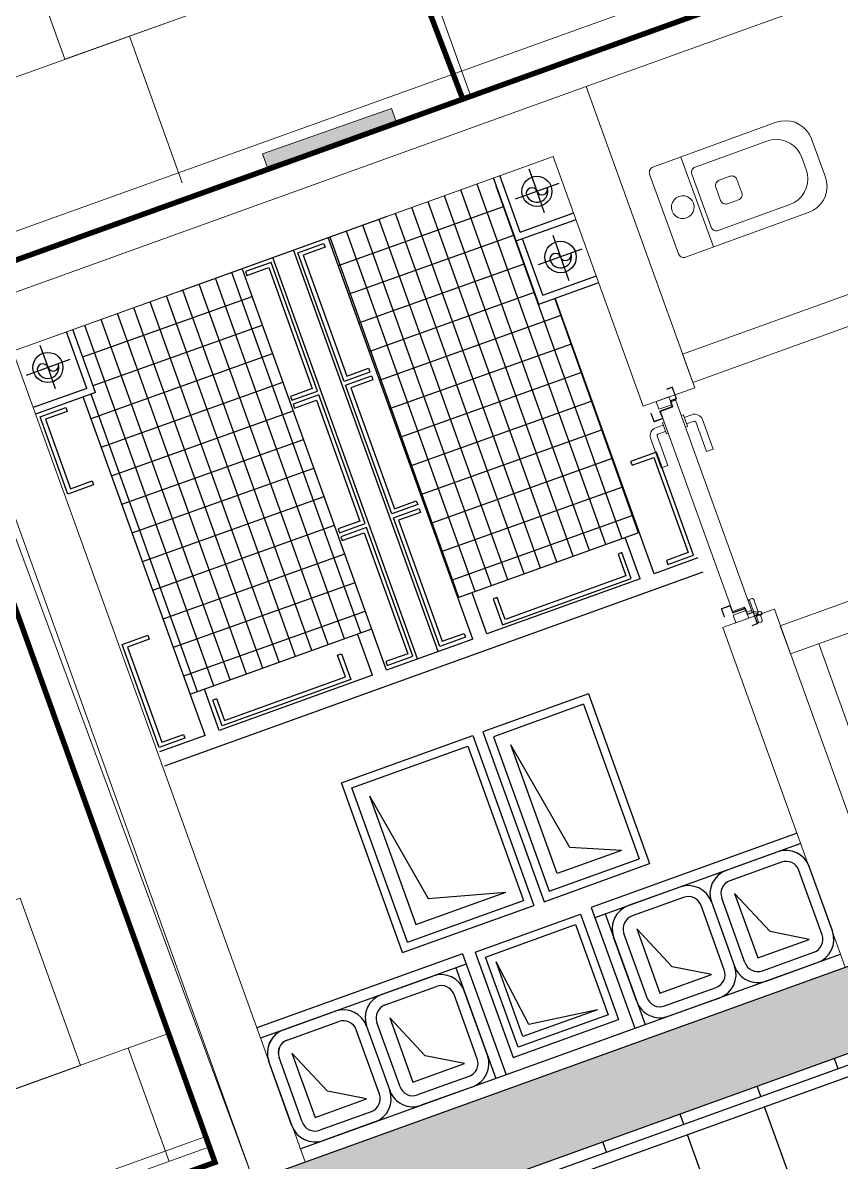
# Model space of a CAD drawing. Header units: centimetres. Extents: x 139057 to 200038, y 34824 to 80516.
# Drawn here: x 175727.4 to 176026.6, y 55373.2 to 55789.7 of the extents above; entities that cross this region are included whole.
import ezdxf

# ---------------------------------------------------------------- set-up
doc = ezdxf.new("R2010")
doc.units = ezdxf.units.CM
doc.header["$LTSCALE"] = 100
doc.layers.get('0').update_dxf_attribs({"lineweight": 0})
for name, color, linetype in [('0.05', 57, 'Continuous'), ('0.10', 8, 'Continuous'), ('0.15', 9, 'Continuous'), ('0.20 Cementi Armati', 4, 'Continuous')]:
    doc.layers.add(name, color=color, linetype=linetype)
for name, color, linetype, lineweight in [('410_STRUTTURE_001-AM_0', 7, 'Continuous', 0), ('430_TAVOLATI_001-AM_0', 3, 'Continuous', 0), ('441_SERRAMENTI_001-AM_0', 1, 'Continuous', 0), ('442_SANITARI_001-AM_0', 6, 'Continuous', 0), ('461_LAYOUT_SCHEMATICO_001-AM_0', 11, 'Continuous', 0), ('468_BAR_001-AM_0', 73, 'Continuous', 0)]:
    doc.layers.add(name, color=color, linetype=linetype, lineweight=lineweight)
doc.layers.add('giunti ottone', color=7, linetype='Continuous', true_color=0xcbbc95)

# ---------------------------------------------------------------- blocks, each defined once
blk = doc.blocks.new('AR029')
at = {"linetype": 'Continuous'}
for points in [[(-15.5005, 0), (-15.8478, -0.03038), (-16.1845, -0.12062), (-16.5005, -0.26796), (-16.7861, -0.46792), (-17.0326, -0.71444), (-17.2326, -1.00003), (-17.3799, -1.316), (-17.4701, -1.65275), (-17.5005, -2.00006)], [(-15.5005, 0), (15.5005, 0)], [(17.5005, -2.00006), (17.4701, -1.65275), (17.3799, -1.316), (17.2326, -1.00003), (17.0326, -0.71444), (16.7861, -0.46792), (16.5005, -0.26796), (16.1845, -0.12062), (15.8478, -0.03038), (15.5005, 0)], [(-17.5005, -2.00006), (-17.5005, -50.0015)], [(17.5005, -50.0015), (17.5005, -2.00006)], [(-17.401, -12.871), (17.4713, -12.871)], [(-10.4192, -14.5185), (-10.7665, -14.5489), (-11.1033, -14.6391), (-11.4193, -14.7864), (-11.7048, -14.9864), (-11.9514, -15.2329), (-12.1513, -15.5185), (-12.2987, -15.8345), (-12.3889, -16.1712), (-12.4193, -16.5185)], [(-12.4193, -16.5185), (-12.4193, -44.3854)], [(10.2127, -14.5185), (-10.4192, -14.5185)], [(12.2128, -16.5185), (12.1824, -16.1712), (12.0922, -15.8345), (11.9448, -15.5185), (11.7449, -15.2329), (11.4983, -14.9864), (11.2127, -14.7864), (10.8968, -14.6391), (10.56, -14.5489), (10.2127, -14.5185)], [(12.2128, -44.3854), (12.2128, -16.5185)], [(-2.39305, -21.108), (-2.74036, -21.1384), (-3.07711, -21.2287), (-3.39308, -21.376), (-3.67867, -21.576), (-3.92519, -21.8225), (-4.12516, -22.1081), (-4.27249, -22.424), (-4.36273, -22.7608), (-4.39315, -23.1081)], [(-4.39315, -27.3451), (-4.39315, -23.1081)], [(-2.39305, -21.108), (2.74008, -21.108)], [(4.74014, -23.1081), (4.70975, -22.7608), (4.61952, -22.424), (4.47218, -22.1081), (4.27221, -21.8225), (4.02569, -21.576), (3.74011, -21.376), (3.42414, -21.2287), (3.08738, -21.1384), (2.74008, -21.108)], [(4.74014, -23.1081), (4.74014, -27.3451)], [(-4.39315, -27.3451), (-4.36273, -27.6924), (-4.27249, -28.0291), (-4.12516, -28.3451), (-3.92519, -28.6307), (-3.67867, -28.8772), (-3.39308, -29.0772), (-3.07711, -29.2245), (-2.74036, -29.3148), (-2.39305, -29.3451)], [(2.74008, -29.3451), (3.08738, -29.3148), (3.42414, -29.2245), (3.74011, -29.0772), (4.02569, -28.8772), (4.27221, -28.6307), (4.47218, -28.3451), (4.61952, -28.0291), (4.70975, -27.6924), (4.74014, -27.3451)], [(2.74008, -29.3451), (-2.39305, -29.3451)], [(-12.4193, -44.3854), (-12.2674, -46.122), (-11.8162, -47.8057), (-11.0795, -49.3856), (-10.0797, -50.8135), (-8.84705, -52.0461), (-7.41913, -53.046), (-5.83929, -53.7827), (-4.15552, -54.2338), (-2.41898, -54.3858)], [(2.21248, -54.3858), (3.94901, -54.2338), (5.63278, -53.7827), (7.21263, -53.046), (8.64055, -52.0461), (9.87315, -50.8135), (10.873, -49.3856), (11.6097, -47.8057), (12.0609, -46.122), (12.2128, -44.3854)], [(-17.5005, -50.0015), (-17.3486, -51.7381), (-16.8974, -53.4218), (-16.1608, -55.0017), (-15.1609, -56.4296), (-13.9283, -57.6622), (-12.5004, -58.662), (-10.9205, -59.3987), (-9.23677, -59.8499), (-7.50023, -60.0019)], [(7.50023, -60.0019), (9.23677, -59.8499), (10.9205, -59.3987), (12.5004, -58.662), (13.9283, -57.6622), (15.1609, -56.4296), (16.1608, -55.0017), (16.8974, -53.4218), (17.3486, -51.7381), (17.5005, -50.0015)], [(-2.41898, -54.3858), (2.21248, -54.3858)], [(-7.50023, -60.0019), (7.50023, -60.0019)]]:
    blk.add_lwpolyline(points, dxfattribs=at)
blk.add_lwpolyline([(4.18652, -7.26983), (4.04507, -6.19536), (3.63034, -5.19412), (2.9706, -4.33433), (2.11081, -3.67459), (1.10956, -3.25986), (0.0351, -3.1184), (-1.03937, -3.25986), (-2.04062, -3.67459), (-2.9004, -4.33433), (-3.56014, -5.19412), (-3.97487, -6.19536), (-4.11633, -7.26983), (-3.97487, -8.3443), (-3.56015, -9.34554), (-2.90041, -10.2053), (-2.04062, -10.8651), (-1.03937, -11.2798), (0.03509, -11.4213), (1.10956, -11.2798), (2.11081, -10.8651), (2.9706, -10.2053), (3.63034, -9.34555), (4.04506, -8.3443), (4.18652, -7.26983)], close=True, dxfattribs=at)
blk = doc.blocks.new('WC')
at = {"rotation": 180}
blk.add_blockref('AR029', (0, 0), dxfattribs=at)
blk = doc.blocks.new('A$C171D4851')
for p, q in [((0.104, 0.964), (0.074, 0.964)), ((0.074, 0.964), (0.074, 0.9625)), ((0.104, 0.9625), (0.074, 0.9625)), ((0.1045, 0.962), (0.1045, 0.931)), ((0.106, 0.962), (0.106, 0.931)), ((0.0765, 0.9285), (0.0765, 0.882)), ((0.078, 0.9285), (0.078, 0.882)), ((0.104, 0.9305), (0.0785, 0.9305)), ((0.104, 0.929), (0.0785, 0.929)), ((0.0105, 0.8785), (0.009, 0.8785)), ((0.009, 0.8785), (0.009, 0.8595)), ((0.0105, 0.8785), (0.0105, 0.8595)), ((0.0535, 0.8795), (0.0535, 0.8595)), ((0.055, 0.8795), (0.055, 0.8595)), ((0.076, 0.8815), (0.0555, 0.8815)), ((0.076, 0.88), (0.0555, 0.88)), ((0.053, 0.859), (0.011, 0.859)), ((0.053, 0.8575), (0.011, 0.8575))]:
    blk.add_line(p, q)
at = {"ltscale": 0.02}
for p, q in [((0.6645, 0.9705), (0.6645, 0.9955)), ((0.7795, 0.9955), (0.6645, 0.9955)), ((0.7795, 0.9705), (0.6645, 0.9705)), ((0.7845, 0.936), (0.7845, 0.9655)), ((0.8095, 0.936), (0.8095, 0.9655)), ((0.0825, 0.9275), (0.0825, 0.8835)), ((0.0835, 0.9285), (0.8585, 0.9285)), ((0.7745, 0.9285), (0.7745, 0.935)), ((0.8185, 0.936), (0.7755, 0.936)), ((0.8195, 0.9285), (0.8195, 0.935)), ((0.8595, 0.9275), (0.8595, 0.8835)), ((0.0625, 0.8815), (0.0625, 0.8625)), ((0.0815, 0.8825), (0.0635, 0.8825)), ((0.0756, 0.8825), (0.0806, 0.8825)), ((0.8605, 0.8825), (0.8785, 0.8825)), ((0.8795, 0.8815), (0.8795, 0.8625)), ((0.011, 0.8565), (0.011, 0.842)), ((0.013, 0.8575), (0.013, 0.8525)), ((0.013, 0.8525), (0.0355, 0.8525)), ((0.016, 0.837), (0.035, 0.837)), ((0.0355, 0.8525), (0.0388, 0.8435)), ((0.039, 0.8575), (0.0438, 0.8444)), ((0.0517, 0.8588), (0.0442, 0.8443)), ((0.0561, 0.8565), (0.0484, 0.8416)), ((0.0488, 0.841), (0.0975, 0.841)), ((0.0635, 0.8615), (0.0561, 0.8615)), ((0.0561, 0.8565), (0.1005, 0.8565)), ((0.0635, 0.8615), (0.8785, 0.8615)), ((0.1005, 0.8615), (0.1005, 0.8565)), ((0.1025, 0.8615), (0.1025, 0.846)), ((0.7745, 0.8615), (0.7745, 0.855)), ((0.8185, 0.854), (0.7755, 0.854)), ((0.7845, 0.854), (0.7845, 0.8245)), ((0.8095, 0.854), (0.8095, 0.8245)), ((0.8195, 0.8615), (0.8195, 0.855)), ((0.7795, 0.8195), (0.6645, 0.8195)), ((0.6645, 0.8195), (0.6645, 0.7945)), ((0.7795, 0.7945), (0.6645, 0.7945))]:
    blk.add_line(p, q, dxfattribs=at)
blk.add_lwpolyline([(0.834, 0.929, -0.414214), (0.832, 0.931), (0.832, 0.962, -0.414214), (0.834, 0.964), (0.864, 0.964), (0.864, 0.9625), (0.834, 0.9625, 0.414214), (0.8335, 0.962), (0.8335, 0.931, 0.414214), (0.834, 0.9305), (0.8595, 0.9305, -0.414214), (0.8615, 0.9285), (0.8615, 0.882, 0.414214), (0.862, 0.8815), (0.8825, 0.8815, -0.414214), (0.8845, 0.8795), (0.8845, 0.8595, 0.414214), (0.885, 0.859), (0.927, 0.859, 0.414214), (0.9275, 0.8595), (0.9275, 0.8785), (0.929, 0.8785), (0.929, 0.8595, -0.414214), (0.927, 0.8575), (0.885, 0.8575, -0.414214), (0.883, 0.8595), (0.883, 0.8795, 0.414214), (0.8825, 0.88), (0.862, 0.88, -0.414214), (0.86, 0.882), (0.86, 0.9285, 0.414214), (0.8595, 0.929)], format="xyb", close=True)
for points in [[(0.069, 0.8815), (0.039, 0.8815), (0.039, 0.9315), (0.069, 0.9315)], [(0.869, 0.8815), (0.899, 0.8815), (0.899, 0.9315), (0.869, 0.9315)]]:
    blk.add_lwpolyline(points, close=True)
blk.add_circle((0.0425, 0.837), 0.0075, dxfattribs=at)
for centre, radius, start, end in [((0.104, 0.962), 0.002, 0, 90), ((0.104, 0.962), 0.0005, 0, 90), ((0.0785, 0.9285), 0.002, 90, 180), ((0.0785, 0.9285), 0.0005, 90, 180), ((0.104, 0.931), 0.0005, 270, 0), ((0.104, 0.931), 0.002, 270, 0), ((0.0555, 0.8795), 0.002, 90, 180), ((0.0555, 0.8795), 0.0005, 90, 180), ((0.076, 0.882), 0.0005, 270, 0), ((0.076, 0.882), 0.002, 270, 0), ((0.053, 0.8595), 0.0005, 270, 0), ((0.053, 0.8595), 0.002, 270, 0)]:
    blk.add_arc(centre, radius, start, end)
for centre, radius, start, end in [((0.7795, 0.9655), 0.03, 0, 90), ((0.7795, 0.9655), 0.005, 0, 90), ((0.0835, 0.9275), 0.001, 90, 180), ((0.7755, 0.935), 0.001, 90, 180), ((0.8185, 0.935), 0.001, 0, 90), ((0.8585, 0.9275), 0.001, 0, 90), ((0.0635, 0.8815), 0.001, 90, 180), ((0.0815, 0.8835), 0.001, 270, 0), ((0.8605, 0.8835), 0.001, 180, 270), ((0.8785, 0.8815), 0.001, 0, 90), ((0.011, 0.8595), 0.002, 180, 270), ((0.011, 0.8595), 0.0005, 180, 270), ((0.012, 0.8565), 0.001, 90, 180), ((0.016, 0.842), 0.005, 180, 270), ((0.0561, 0.8565), 0.005, 90, 152.6761), ((0.0635, 0.8625), 0.001, 180, 270), ((0.0975, 0.846), 0.005, 270, 0), ((0.7755, 0.855), 0.001, 180, 270), ((0.8185, 0.855), 0.001, 270, 0), ((0.8785, 0.8625), 0.001, 270, 0), ((0.7795, 0.8245), 0.03, 270, 0), ((0.7795, 0.8245), 0.005, 270, 0)]:
    blk.add_arc(centre, radius, start, end, dxfattribs=at)
blk = doc.blocks.new('ARD Chair- KARTELL_Piuma')
for points in [[(-275, 149), (-275, 190.6), (-275, 191.4), (-275, 192.1), (-274.9, 192.9), (-274.8, 193.7), (-274.7, 194.6), (-274.6, 195.4), (-274.4, 196.3), (-274.2, 197.1), (-274, 198), (-273.8, 198.9), (-273.5, 199.9), (-273.3, 200.8), (-273, 201.8), (-272.6, 202.8), (-272.3, 203.8), (-271.9, 204.8), (-271.5, 205.8), (-271.1, 206.8), (-270.7, 207.9), (-270.2, 209), (-269.7, 210.1), (-269.2, 211.2), (-268.7, 212.3), (-268.1, 213.5), (-267.5, 214.7), (-266.9, 215.8), (-266.3, 217), (-265.6, 218.3), (-264.9, 219.5), (-264.2, 220.8), (-263.5, 222), (-262.7, 223.3), (-261.9, 224.6), (-261.1, 225.9), (-260.3, 227.1), (-259.5, 228.4), (-258.7, 229.6), (-257.8, 230.8), (-256.9, 232), (-256, 233.1), (-255.1, 234.3), (-254.2, 235.4), (-253.2, 236.5), (-252.2, 237.6), (-251.3, 238.7), (-250.3, 239.8), (-249.2, 240.8), (-248.2, 241.8), (-247.1, 242.9), (-246.1, 243.9), (-245, 244.8), (-243.9, 245.8), (-242.7, 246.7), (-241.6, 247.7), (-240.4, 248.6), (-239.2, 249.5), (-238, 250.3), (-236.8, 251.2), (-235.6, 252), (-234.3, 252.9), (-233.1, 253.7), (-231.8, 254.5), (-230.5, 255.2), (-229.2, 256), (-227.8, 256.7), (-226.5, 257.5), (-225.3, 258.1), (-224, 258.8), (-222.7, 259.5), (-221.5, 260.1), (-220.3, 260.7), (-219.1, 261.2), (-217.9, 261.8), (-216.8, 262.3), (-215.6, 262.8), (-214.5, 263.3), (-213.4, 263.8), (-212.3, 264.2), (-211.2, 264.6), (-210.1, 265), (-209.1, 265.3), (-208.1, 265.7), (-207.1, 266), (-206.1, 266.3), (-205.1, 266.6), (-204.2, 266.8), (-203.2, 267), (-202.3, 267.2), (-201.4, 267.4), (-200.5, 267.5), (-199.7, 267.7), (-198.8, 267.8), (-198, 267.9), (-197.2, 267.9), (-196.4, 268), (-195.6, 268), (183.3, 268)], [(183.3, 268), (184.9, 268), (186.4, 267.9), (187.9, 267.9), (189.4, 267.8), (190.9, 267.7), (192.4, 267.5), (193.9, 267.4), (195.4, 267.2), (196.9, 267), (198.4, 266.8), (199.8, 266.6), (201.3, 266.3), (202.7, 266), (204.2, 265.7), (205.6, 265.3), (207.1, 265), (208.5, 264.6), (209.9, 264.2), (211.3, 263.8), (212.8, 263.3), (214.2, 262.8), (215.6, 262.3), (216.9, 261.8), (218.3, 261.2), (219.7, 260.7), (221.1, 260.1), (222.4, 259.5), (223.8, 258.8), (225.1, 258.1), (226.5, 257.5), (227.8, 256.7), (229.2, 256), (230.5, 255.2), (231.8, 254.5), (233.1, 253.7), (234.3, 252.9), (235.6, 252), (236.8, 251.2), (238, 250.3), (239.2, 249.5), (240.4, 248.6), (241.6, 247.7), (242.7, 246.7), (243.9, 245.8), (245, 244.8), (246.1, 243.9), (247.1, 242.9), (248.2, 241.8), (249.2, 240.8), (250.3, 239.8), (251.3, 238.7), (252.2, 237.6), (253.2, 236.5), (254.2, 235.4), (255.1, 234.3), (256, 233.1), (256.9, 232), (257.8, 230.8), (258.7, 229.6), (259.5, 228.4), (260.3, 227.1), (261.1, 225.9), (261.9, 224.6), (262.7, 223.3), (263.5, 222), (264.2, 220.8), (264.9, 219.5), (265.6, 218.3), (266.3, 217), (266.9, 215.8), (267.5, 214.7), (268.1, 213.5), (268.7, 212.3), (269.2, 211.2), (269.7, 210.1), (270.2, 209), (270.7, 207.9), (271.1, 206.8), (271.5, 205.8), (271.9, 204.8), (272.3, 203.8), (272.6, 202.8), (273, 201.8), (273.3, 200.8), (273.5, 199.9), (273.8, 198.9), (274, 198), (274.2, 197.1), (274.4, 196.3), (274.6, 195.4), (274.7, 194.6), (274.8, 193.7), (274.9, 192.9), (275, 192.1), (275, 191.4), (275, 190.6), (275, 149)], [(275, 149), (275, -190.6), (275, -191.4), (275, -192.1), (274.9, -192.9), (274.8, -193.7), (274.7, -194.6), (274.6, -195.4), (274.4, -196.3), (274.2, -197.1), (274, -198), (273.8, -198.9), (273.5, -199.9), (273.3, -200.8), (273, -201.8), (272.6, -202.8), (272.3, -203.8), (271.9, -204.8), (271.5, -205.8), (271.1, -206.8), (270.7, -207.9), (270.2, -209), (269.7, -210.1), (269.2, -211.2), (268.7, -212.3), (268.1, -213.5), (267.5, -214.7), (266.9, -215.8), (266.3, -217), (265.6, -218.3), (264.9, -219.5), (264.2, -220.8), (263.5, -222), (262.7, -223.3), (261.9, -224.6), (261.1, -225.9), (260.3, -227.1), (259.5, -228.4), (258.7, -229.6), (257.8, -230.8), (256.9, -232), (256, -233.1), (255.1, -234.3), (254.2, -235.4), (253.2, -236.5), (252.2, -237.6), (251.3, -238.7), (250.3, -239.8), (249.2, -240.8), (248.2, -241.8), (247.1, -242.9), (246.1, -243.9), (245, -244.8), (243.9, -245.8), (242.7, -246.7), (241.6, -247.7), (240.4, -248.6), (239.2, -249.5), (238, -250.3), (236.8, -251.2), (235.6, -252), (234.3, -252.9), (233.1, -253.7), (231.8, -254.5), (230.5, -255.2), (229.2, -256), (227.8, -256.7), (226.5, -257.5), (225.3, -258.1), (224, -258.8), (222.7, -259.5), (221.5, -260.1), (220.3, -260.7), (219.1, -261.2), (217.9, -261.8), (216.8, -262.3), (215.6, -262.8), (214.5, -263.3), (213.4, -263.8), (212.3, -264.2), (211.2, -264.6), (210.1, -265), (209.1, -265.3), (208.1, -265.7), (207.1, -266), (206.1, -266.3), (205.1, -266.6), (204.2, -266.8), (203.2, -267), (202.3, -267.2), (201.4, -267.4), (200.5, -267.5), (199.7, -267.7), (198.8, -267.8), (198, -267.9), (197.2, -267.9), (196.4, -268), (195.6, -268), (-195.6, -268), (-196.4, -268), (-197.2, -267.9), (-198, -267.9), (-198.8, -267.8), (-199.7, -267.7), (-200.5, -267.5), (-201.4, -267.4), (-202.3, -267.2), (-203.2, -267), (-204.2, -266.8), (-205.1, -266.6), (-206.1, -266.3), (-207.1, -266), (-208.1, -265.7), (-209.1, -265.3), (-210.1, -265), (-211.2, -264.6), (-212.3, -264.2), (-213.4, -263.8), (-214.5, -263.3), (-215.6, -262.8), (-216.8, -262.3), (-217.9, -261.8), (-219.1, -261.2), (-220.3, -260.7), (-221.5, -260.1), (-222.7, -259.5), (-224, -258.8), (-225.3, -258.1), (-226.5, -257.5), (-227.8, -256.7), (-229.2, -256), (-230.5, -255.2), (-231.8, -254.5), (-233.1, -253.7), (-234.3, -252.9), (-235.6, -252), (-236.8, -251.2), (-238, -250.3), (-239.2, -249.5), (-240.4, -248.6), (-241.6, -247.7), (-242.7, -246.7), (-243.9, -245.8), (-245, -244.8), (-246.1, -243.9), (-247.1, -242.9), (-248.2, -241.8), (-249.2, -240.8), (-250.3, -239.8), (-251.3, -238.7), (-252.2, -237.6), (-253.2, -236.5), (-254.2, -235.4), (-255.1, -234.3), (-256, -233.1), (-256.9, -232), (-257.8, -230.8), (-258.7, -229.6), (-259.5, -228.4), (-260.3, -227.1), (-261.1, -225.9), (-261.9, -224.6), (-262.7, -223.3), (-263.5, -222), (-264.2, -220.8), (-264.9, -219.5), (-265.6, -218.3), (-266.3, -217), (-266.9, -215.8), (-267.5, -214.7), (-268.1, -213.5), (-268.7, -212.3), (-269.2, -211.2), (-269.7, -210.1), (-270.2, -209), (-270.7, -207.9), (-271.1, -206.8), (-271.5, -205.8), (-271.9, -204.8), (-272.3, -203.8), (-272.6, -202.8), (-273, -201.8), (-273.3, -200.8), (-273.5, -199.9), (-273.8, -198.9), (-274, -198), (-274.2, -197.1), (-274.4, -196.3), (-274.6, -195.4), (-274.7, -194.6), (-274.8, -193.7), (-274.9, -192.9), (-275, -192.1), (-275, -191.4), (-275, -190.6), (-275, 149)]]:
    blk.add_lwpolyline(points)
for points in [[(-280.4, 134), (-280.4, 134), (-280.4, 134), (-280.4, 134), (-280.3, 134), (-280.3, 134), (-280.3, 134), (-280.3, 134), (-280.3, 134), (-280.3, 134), (-280.3, 134), (-280.3, 134), (-280.3, 134), (-280.2, 134), (-280.2, 134), (-280.2, 134), (-280.2, 134), (-280.2, 134), (-280.2, 133.9), (-280.2, 133.9), (-280.2, 133.9), (-280.1, 133.9), (-280.1, 133.9), (-280.1, 133.9), (-280.1, 133.9), (-280.1, 133.9), (-280, 133.9), (-280, 133.9), (-280, 133.8), (-280, 133.8), (-279.9, 133.8), (-279.9, 133.8), (-279.9, 133.8), (-279.9, 133.8), (-279.9, 133.7), (-279.8, 133.7), (-279.8, 133.7), (-279.8, 133.7), (-279.8, 133.6), (-279.7, 133.6), (-279.7, 133.6), (-279.7, 133.5), (-279.6, 133.5), (-279.6, 133.4), (-279.5, 133.3), (-279.5, 133.3), (-279.5, 133.2), (-279.4, 133.1), (-279.4, 133), (-279.3, 133), (-279.2, 132.8), (-279.2, 132.6), (-279.1, 132.4), (-279, 132.2), (-278.9, 131.9), (-278.8, 131.7), (-278.7, 131.2), (-278.5, 130.6), (-278.3, 129.9), (-278.2, 129.2), (-278, 128.4), (-277.9, 127.6), (-277.7, 126.7), (-277.5, 125.8), (-277.4, 124.8), (-277.1, 122.8), (-276.8, 120.6), (-276.6, 118.2), (-276.3, 115.6), (-276.1, 112.9), (-275.9, 110), (-275.7, 106.9), (-275.6, 103.9), (-275.4, 101), (-275.3, 98.3), (-275.2, 95.7), (-275.1, 93.3), (-275, 91.1), (-275, 89), (-275, 87.1), (-275, -143.8), (-275, -145.7), (-275, -147.7), (-275.1, -149.9), (-275.2, -152.3), (-275.3, -154.9), (-275.4, -157.6), (-275.6, -160.5), (-275.7, -163.6), (-275.9, -166.6), (-276.1, -169.5), (-276.3, -172.2), (-276.6, -174.8), (-276.8, -177.2), (-277.1, -179.4), (-277.4, -181.5), (-277.5, -182.4), (-277.7, -183.4), (-278, -185.1), (-278.3, -186.5), (-278.6, -187.8), (-278.7, -188.3), (-278.8, -188.8), (-278.9, -189.2), (-279.1, -189.6), (-279.1, -189.8), (-279.2, -189.9), (-279.2, -190), (-279.2, -190.1), (-279.3, -190.2), (-279.3, -190.2), (-279.3, -190.3), (-279.4, -190.3), (-279.4, -190.4), (-279.4, -190.4), (-279.4, -190.4), (-279.4, -190.4), (-279.4, -190.5), (-279.5, -190.5), (-279.5, -190.5), (-279.5, -190.5), (-279.5, -190.5), (-279.5, -190.5), (-279.5, -190.5), (-279.5, -190.5), (-279.5, -190.6), (-279.5, -190.6), (-279.5, -190.6), (-279.5, -190.6), (-279.6, -190.6), (-279.6, -190.6), (-279.6, -190.6), (-279.6, -190.6), (-279.6, -190.6), (-279.6, -190.6), (-279.6, -190.6), (-279.6, -190.6), (-279.6, -190.6), (-279.6, -190.6), (-279.6, -190.6), (-279.6, -190.6), (-279.6, -190.6), (-279.6, -190.6), (-279.6, -190.6), (-279.6, -190.6), (-279.6, -190.6), (-279.7, -190.6), (-279.7, -190.6), (-279.7, -190.6), (-279.7, -190.6), (-302.7, -190.6), (-302.7, -190.6), (-302.7, -190.6), (-302.7, -190.6), (-302.7, -190.6), (-302.7, -190.6), (-302.7, -190.6), (-302.7, -190.6), (-302.7, -190.6), (-302.7, -190.6), (-302.7, -190.6), (-302.7, -190.6), (-302.7, -190.6), (-302.7, -190.6), (-302.8, -190.6), (-302.8, -190.6), (-302.8, -190.6), (-302.8, -190.6), (-302.8, -190.6), (-302.8, -190.6), (-302.8, -190.6), (-302.8, -190.6), (-302.8, -190.6), (-302.8, -190.6), (-302.8, -190.6), (-302.8, -190.5), (-302.8, -190.5), (-302.8, -190.5), (-302.8, -190.5), (-302.9, -190.5), (-302.9, -190.5), (-302.9, -190.5), (-302.9, -190.5), (-302.9, -190.4), (-302.9, -190.4), (-302.9, -190.4), (-303, -190.4), (-303, -190.3), (-303, -190.3), (-303, -190.2), (-303.1, -190.2), (-303.1, -190.1), (-303.1, -190), (-303.2, -189.9), (-303.2, -189.8), (-303.3, -189.6), (-303.4, -189.2), (-303.5, -188.8), (-303.7, -188.3), (-303.8, -187.8), (-304.1, -186.5), (-304.3, -185.1), (-304.6, -183.4), (-304.8, -182.4), (-304.9, -181.5), (-305.2, -179.4), (-305.5, -177.2), (-305.8, -174.8), (-306, -172.2), (-306.2, -169.5), (-306.4, -166.6), (-306.6, -163.6), (-306.8, -160.5), (-306.9, -157.6), (-307.1, -154.9), (-307.2, -152.3), (-307.2, -149.9), (-307.3, -147.7), (-307.3, -145.7), (-307.3, -143.8), (-307.3, 87.1), (-307.3, 89), (-307.3, 91.1), (-307.2, 93.3), (-307.2, 95.7), (-307.1, 98.3), (-306.9, 101), (-306.8, 103.9), (-306.6, 106.9), (-306.4, 110), (-306.2, 112.9), (-306, 115.6), (-305.8, 118.2), (-305.5, 120.6), (-305.2, 122.8), (-304.9, 124.8), (-304.8, 125.8), (-304.6, 126.7), (-304.3, 128.4), (-304.1, 129.9), (-303.8, 131.2), (-303.7, 131.7), (-303.5, 132.2), (-303.4, 132.6), (-303.3, 133), (-303.2, 133.1), (-303.2, 133.3), (-303.1, 133.4), (-303.1, 133.5), (-303.1, 133.5), (-303, 133.6), (-303, 133.6), (-303, 133.7), (-303, 133.7), (-302.9, 133.8), (-302.9, 133.8), (-302.9, 133.8), (-302.9, 133.8), (-302.9, 133.8), (-302.9, 133.9), (-302.9, 133.9), (-302.8, 133.9), (-302.8, 133.9), (-302.8, 133.9), (-302.8, 133.9), (-302.8, 133.9), (-302.8, 133.9), (-302.8, 133.9), (-302.8, 133.9), (-302.8, 133.9), (-302.8, 133.9), (-302.8, 133.9), (-302.8, 134), (-302.8, 134), (-302.8, 134), (-302.8, 134), (-302.7, 134), (-302.7, 134), (-302.7, 134), (-302.7, 134), (-302.7, 134), (-302.7, 134), (-302.7, 134), (-302.7, 134), (-302.7, 134), (-302.7, 134), (-302.7, 134), (-302.7, 134), (-302.7, 134), (-302.7, 134)], [(301.9, 134), (302, 134), (302, 134), (302, 134), (302, 134), (302, 134), (302, 134), (302, 134), (302, 134), (302.1, 134), (302.1, 134), (302.1, 134), (302.1, 134), (302.1, 134), (302.1, 134), (302.1, 134), (302.1, 134), (302.1, 134), (302.2, 133.9), (302.2, 133.9), (302.2, 133.9), (302.2, 133.9), (302.2, 133.9), (302.2, 133.9), (302.3, 133.9), (302.3, 133.9), (302.3, 133.9), (302.3, 133.9), (302.4, 133.8), (302.4, 133.8), (302.4, 133.8), (302.4, 133.8), (302.4, 133.8), (302.5, 133.8), (302.5, 133.7), (302.5, 133.7), (302.5, 133.7), (302.6, 133.7), (302.6, 133.6), (302.6, 133.6), (302.6, 133.6), (302.7, 133.5), (302.7, 133.5), (302.7, 133.4), (302.8, 133.3), (302.8, 133.3), (302.9, 133.2), (302.9, 133.1), (303, 133), (303, 133), (303.1, 132.8), (303.2, 132.6), (303.3, 132.4), (303.3, 132.2), (303.4, 131.9), (303.5, 131.7), (303.7, 131.2), (303.8, 130.6), (304, 129.9), (304.2, 129.2), (304.3, 128.4), (304.5, 127.6), (304.6, 126.7), (304.8, 125.8), (304.9, 124.8), (305.2, 122.8), (305.5, 120.6), (305.8, 118.2), (306, 115.6), (306.2, 112.9), (306.4, 110), (306.6, 106.9), (306.8, 103.9), (306.9, 101), (307.1, 98.3), (307.2, 95.7), (307.2, 93.3), (307.3, 91.1), (307.3, 89), (307.3, 87.1), (307.3, -143.8), (307.3, -145.7), (307.3, -147.7), (307.2, -149.9), (307.2, -152.3), (307.1, -154.9), (306.9, -157.6), (306.8, -160.5), (306.6, -163.6), (306.4, -166.6), (306.2, -169.5), (306, -172.2), (305.8, -174.8), (305.5, -177.2), (305.2, -179.4), (304.9, -181.5), (304.8, -182.4), (304.6, -183.4), (304.3, -185.1), (304.1, -186.5), (303.8, -187.8), (303.7, -188.3), (303.5, -188.8), (303.4, -189.2), (303.3, -189.6), (303.2, -189.8), (303.2, -189.9), (303.1, -190), (303.1, -190.1), (303.1, -190.2), (303, -190.2), (303, -190.3), (303, -190.3), (303, -190.4), (302.9, -190.4), (302.9, -190.4), (302.9, -190.4), (302.9, -190.5), (302.9, -190.5), (302.9, -190.5), (302.9, -190.5), (302.8, -190.5), (302.8, -190.5), (302.8, -190.5), (302.8, -190.5), (302.8, -190.6), (302.8, -190.6), (302.8, -190.6), (302.8, -190.6), (302.8, -190.6), (302.8, -190.6), (302.8, -190.6), (302.8, -190.6), (302.8, -190.6), (302.8, -190.6), (302.8, -190.6), (302.7, -190.6), (302.7, -190.6), (302.7, -190.6), (302.7, -190.6), (302.7, -190.6), (302.7, -190.6), (302.7, -190.6), (302.7, -190.6), (302.7, -190.6), (302.7, -190.6), (302.7, -190.6), (302.7, -190.6), (302.7, -190.6), (302.7, -190.6), (279.7, -190.6), (279.7, -190.6), (279.7, -190.6), (279.7, -190.6), (279.6, -190.6), (279.6, -190.6), (279.6, -190.6), (279.6, -190.6), (279.6, -190.6), (279.6, -190.6), (279.6, -190.6), (279.6, -190.6), (279.6, -190.6), (279.6, -190.6), (279.6, -190.6), (279.6, -190.6), (279.6, -190.6), (279.6, -190.6), (279.6, -190.6), (279.6, -190.6), (279.6, -190.6), (279.5, -190.6), (279.5, -190.6), (279.5, -190.6), (279.5, -190.6), (279.5, -190.5), (279.5, -190.5), (279.5, -190.5), (279.5, -190.5), (279.5, -190.5), (279.5, -190.5), (279.5, -190.5), (279.4, -190.5), (279.4, -190.4), (279.4, -190.4), (279.4, -190.4), (279.4, -190.4), (279.4, -190.3), (279.3, -190.3), (279.3, -190.2), (279.3, -190.2), (279.2, -190.1), (279.2, -190), (279.2, -189.9), (279.1, -189.8), (279.1, -189.6), (278.9, -189.2), (278.8, -188.8), (278.7, -188.3), (278.6, -187.8), (278.3, -186.5), (278, -185.1), (277.7, -183.4), (277.5, -182.4), (277.4, -181.5), (277.1, -179.4), (276.8, -177.2), (276.6, -174.8), (276.3, -172.2), (276.1, -169.5), (275.9, -166.6), (275.7, -163.6), (275.6, -160.5), (275.4, -157.6), (275.3, -154.9), (275.2, -152.3), (275.1, -149.9), (275, -147.7), (275, -145.7), (275, -143.8), (275, 87.1), (275, 89), (275, 91.1), (275.1, 93.3), (275.2, 95.7), (275.3, 98.3), (275.4, 101), (275.6, 103.9), (275.7, 106.9), (275.9, 110), (276.1, 112.9), (276.3, 115.6), (276.6, 118.2), (276.8, 120.6), (277.1, 122.8), (277.4, 124.8), (277.5, 125.8), (277.7, 126.7), (278, 128.4), (278.3, 129.9), (278.6, 131.2), (278.7, 131.7), (278.8, 132.2), (278.9, 132.6), (279.1, 133), (279.1, 133.1), (279.2, 133.3), (279.2, 133.4), (279.2, 133.5), (279.3, 133.5), (279.3, 133.6), (279.3, 133.6), (279.4, 133.7), (279.4, 133.7), (279.4, 133.8), (279.4, 133.8), (279.4, 133.8), (279.4, 133.8), (279.5, 133.8), (279.5, 133.9), (279.5, 133.9), (279.5, 133.9), (279.5, 133.9), (279.5, 133.9), (279.5, 133.9), (279.5, 133.9), (279.5, 133.9), (279.5, 133.9), (279.5, 133.9), (279.6, 133.9), (279.6, 133.9), (279.6, 133.9), (279.6, 134), (279.6, 134), (279.6, 134), (279.6, 134), (279.6, 134), (279.6, 134), (279.6, 134), (279.6, 134), (279.6, 134), (279.6, 134), (279.6, 134), (279.6, 134), (279.6, 134), (279.6, 134), (279.7, 134), (279.7, 134), (279.7, 134), (279.7, 134)]]:
    blk.add_lwpolyline(points, close=True)
blk = doc.blocks.new('ARD Table- 750 x 750 Square')
blk.add_lwpolyline([(375, 375), (375, -375), (-375, -375), (-375, 375)], close=True)
blk = doc.blocks.new('ARD Furniture-Table +1 Chair')
at = {"xscale": 0.8666666666666667, "yscale": 0.8666666666666667, "zscale": 0.8666666666666667}
blk.add_blockref('ARD Table- 750 x 750 Square', (50, 258.5), dxfattribs=at)
at = {"xscale": -1}
blk.add_blockref('ARD Chair- KARTELL_Piuma', (50, -234.5), dxfattribs=at)
blk = doc.blocks.new('pana a muro')
at = {"lineweight": 0}
for p, q in [((14985239.52, 36716727.96, 0), (14985256.47, 36716680.92, 0)), ((14985224.8, 36716722.66), (14985239.72, 36716681.26))]:
    blk.add_line(p, q, dxfattribs=at)
at = {"linetype": 'Continuous', "lineweight": 0, "flags": 128}
for points in [[(14984672.74, 36716470.66), (14984655.8, 36716517.7), (14985239.52, 36716727.96)], [(14984669.35, 36716480.07), (14985253.08, 36716690.33)], [(14984670.71, 36716476.31), (14985254.44, 36716686.56)]]:
    blk.add_lwpolyline(points, dxfattribs=at)
at = {"xscale": 0.09999999999999998, "yscale": 0.09999999999999998, "zscale": 0.09999999999999998, "rotation": 199.8087590560134}
blk.add_blockref('ARD Furniture-Table +1 Chair', (14985161.64, 36716761.92), dxfattribs=at)

msp = doc.modelspace()

# ---------------------------------------------------------------- hatches: boundary and pattern name
at = {"layer": '0.05', "ltscale": 50}
h = msp.add_hatch(dxfattribs=at)
h.set_pattern_fill('ANSI31', color=256, scale=2, angle=424.66, style=0)
h.set_pattern_definition([(109.66, (175899.4335, 55733.0155), (-5.97983, -2.13638), [])])
h.paths.add_polyline_path([(175745.74, 55677.56), (175754.01, 55654.6), (175749.5, 55652.97), (175788.65, 55544.27), (175854.98, 55568.16), (175807.55, 55699.83)])
h.paths.add_polyline_path([(175839.08, 55711.18), (175886.5, 55579.52), (175952.83, 55603.41), (175921.98, 55689.06), (175916.04, 55686.92), (175907.74, 55709.97), (175899.46, 55732.93)])
at = {"layer": '0.05'}
h = msp.add_hatch(dxfattribs=at)
h.set_pattern_fill('ANSI31', color=256, scale=3.5, angle=154.66, style=0)
h.set_pattern_definition([(199.66, (175899.433, 55733.015), (3.73867, -10.4647), [])])
h.paths.add_polyline_path([(175745.74, 55677.56), (175754.01, 55654.6), (175749.5, 55652.97), (175788.65, 55544.27), (175854.98, 55568.16), (175807.55, 55699.83)])
h.paths.add_polyline_path([(175839.08, 55711.18), (175886.5, 55579.52), (175952.83, 55603.41), (175921.98, 55689.06), (175916.04, 55686.92), (175907.74, 55709.97), (175899.46, 55732.93)])
at = {"layer": '410_STRUTTURE_001-AM_0'}
h = msp.add_hatch(color=256, dxfattribs=at)
h.dxf.hatch_style = 1
h.paths.add_polyline_path([(175447.45, 54706.02), (175475.67, 54716.19), (175420.45, 54869.51), (175441.14, 54876.96), (175434.06, 54896.73), (175429.32, 54895.03), (175427.97, 54898.79), (175411.97, 54893.03), (175317.08, 55156.46), (175566.4, 55246.27), (175661.27, 54982.9), (175580.42, 54953.7), (175581.77, 54949.94), (175577.01, 54948.3), (175584.19, 54928.49), (175669.76, 54959.32), (175708.06, 54852.99), (176454.14, 55121.73), (176411.28, 55240.72), (176368.94, 55225.47), (176399.94, 55139.4), (175738.54, 54901.16), (175608.73, 55261.52), (176270.14, 55499.75), (176301.16, 55413.63), (176343.5, 55428.88), (176302.31, 55543.22), (175278.69, 55174.51)])
at = {"layer": '468_BAR_001-AM_0'}
h = msp.add_hatch(color=253, dxfattribs=at)
h.dxf.hatch_style = 1
h.paths.add_polyline_path([(175863.87, 55753.67), (175816.7, 55737.08), (175815.04, 55741.8), (175862.21, 55758.39)])

# ---------------------------------------------------------------- linework, layer by layer
at = {"layer": '0.10'}
for p, q in [((175912.4, 55736.3, 0), (175915.28, 55728.3, 0)), ((175907.74, 55709.97, 0), (175899.43, 55733.02, 0)), ((175909.24, 55713.17, 0), (175901.79, 55733.86, 0)), ((175923.34, 55731, 0), (175907.35, 55725.24, 0)), ((175918.16, 55720.3, 0), (175915.28, 55728.3, 0)), ((175860.19, 55718.79, 0), (175784.92, 55691.68, 0)), ((175909.24, 55713.17, 0), (175928.81, 55720.22, 0)), ((175907.74, 55709.97, 0), (175929.66, 55717.86, 0)), ((175891.92, 55564.46, 0), (175839.06, 55711.23, 0)), ((175844.25, 55713.04, 0), (175844.23, 55713.1, 0)), ((175917.54, 55690.12, 0), (175910.09, 55710.81, 0)), ((175921.14, 55712.04, 0), (175927.07, 55695.58, 0)), ((175879.2, 55559.92, 0), (175826.34, 55706.69, 0)), ((175827.97, 55705.68, 0), (175837.38, 55709.07, 0)), ((175837.89, 55707.66, 0), (175829.89, 55704.78, 0)), ((175837.38, 55709.07, 0), (175837.89, 55707.66, 0)), ((175916.04, 55686.92, 0), (175907.74, 55709.97, 0)), ((175931.81, 55706.95, 0), (175915.87, 55701.21, 0)), ((175818.19, 55702.16, 0), (175808.78, 55698.77, 0)), ((175835.13, 55655.12, 0), (175818.19, 55702.16, 0)), ((175871.68, 55557.21, 0), (175818.81, 55703.98, 0)), ((175844.92, 55658.64, 0), (175827.97, 55705.68, 0)), ((175829.89, 55704.78, 0), (175845.82, 55660.56, 0)), ((175802.38, 55697.96, 0), (175802.36, 55698.01, 0)), ((175860.4, 55553.11, 0), (175807.54, 55699.88, 0)), ((175808.78, 55698.77, 0), (175809.29, 55697.36, 0)), ((175809.29, 55697.36, 0), (175817.29, 55700.24, 0)), ((175817.29, 55700.24, 0), (175833.21, 55656.02, 0)), ((175916.04, 55686.92, 0), (175937.96, 55694.82, 0)), ((175917.54, 55690.12, 0), (175937.12, 55697.17, 0)), ((175958.25, 55588.35, 0), (175921.98, 55689.06, 0)), ((175754.01, 55654.6, 0), (175745.71, 55677.64, 0)), ((175746.4, 55677.8, 0), (175746.38, 55677.85, 0)), ((175750.82, 55656.1, 0), (175743.36, 55676.8, 0)), ((175733.64, 55671.91, 0), (175736.52, 55663.91, 0)), ((175744.58, 55666.61, 0), (175728.59, 55660.85, 0)), ((175739.4, 55655.91, 0), (175736.52, 55663.91, 0)), ((175854.33, 55662.03, 0), (175844.92, 55658.64, 0)), ((175845.43, 55657.23, 0), (175854.83, 55660.62, 0)), ((175845.82, 55660.56, 0), (175853.82, 55663.44, 0)), ((175853.82, 55663.44, 0), (175854.33, 55662.03, 0)), ((175854.83, 55660.62, 0), (175855.34, 55659.21, 0)), ((175862.37, 55610.19, 0), (175845.43, 55657.23, 0)), ((175855.34, 55659.21, 0), (175847.35, 55656.33, 0)), ((175847.35, 55656.33, 0), (175863.27, 55612.11, 0)), ((175750.82, 55656.1, 0), (175731.24, 55649.05, 0)), ((175754.01, 55654.6, 0), (175732.09, 55646.7, 0)), ((175794.07, 55529.22, 0), (175749.5, 55652.97, 0)), ((175833.21, 55656.02, 0), (175825.22, 55653.14, 0)), ((175825.22, 55653.14, 0), (175825.72, 55651.73, 0)), ((175825.72, 55651.73, 0), (175835.13, 55655.12, 0)), ((175835.64, 55653.71, 0), (175826.23, 55650.32, 0)), ((175852.59, 55606.66, 0), (175835.64, 55653.71, 0)), ((175733.73, 55645.69, 0), (175743.13, 55649.08, 0)), ((175743.13, 55649.08, 0), (175743.64, 55647.67, 0)), ((175826.23, 55650.32, 0), (175826.74, 55648.91, 0)), ((175826.74, 55648.91, 0), (175834.74, 55651.79, 0)), ((175834.74, 55651.79, 0), (175850.67, 55607.57, 0)), ((175743.89, 55617.47, 0), (175733.73, 55645.69, 0)), ((175743.64, 55647.67, 0), (175735.65, 55644.79, 0)), ((175735.65, 55644.79, 0), (175744.8, 55619.39, 0)), ((175959.03, 55632.78, 0), (175949.62, 55629.39, 0)), ((175972.59, 55595.15, 0), (175959.03, 55632.78, 0)), ((175949.62, 55629.39, 0), (175950.13, 55627.98, 0)), ((175950.13, 55627.98, 0), (175958.13, 55630.86, 0)), ((175958.13, 55630.86, 0), (175970.67, 55596.05, 0)), ((175753.3, 55620.86, 0), (175743.89, 55617.47, 0)), ((175744.8, 55619.39, 0), (175752.79, 55622.27, 0)), ((175752.79, 55622.27, 0), (175753.3, 55620.86, 0)), ((175863.27, 55612.11, 0), (175871.27, 55614.99, 0)), ((175871.27, 55614.99, 0), (175871.78, 55613.58, 0)), ((175871.78, 55613.58, 0), (175862.37, 55610.19, 0)), ((175862.88, 55608.78, 0), (175872.29, 55612.17, 0)), ((175872.79, 55610.76, 0), (175864.8, 55607.87, 0)), ((175872.29, 55612.17, 0), (175872.79, 55610.76, 0)), ((175850.67, 55607.57, 0), (175842.67, 55604.69, 0)), ((175843.18, 55603.28, 0), (175852.59, 55606.66, 0)), ((175879.82, 55561.74, 0), (175862.88, 55608.78, 0)), ((175864.8, 55607.87, 0), (175880.73, 55563.66, 0)), ((175842.67, 55604.69, 0), (175843.18, 55603.28, 0)), ((175853.09, 55605.25, 0), (175843.69, 55601.86, 0)), ((175844.19, 55600.45, 0), (175852.19, 55603.33, 0)), ((175852.19, 55603.33, 0), (175868.12, 55559.11, 0)), ((175870.04, 55558.21, 0), (175853.09, 55605.25, 0)), ((175952.83, 55603.41, 0), (175886.5, 55579.52, 0)), ((175843.69, 55601.86, 0), (175844.19, 55600.45, 0)), ((175953.08, 55586.49, 0), (175947.65, 55601.54, 0)), ((175946.44, 55596.04, 0), (175945.03, 55595.53, 0)), ((175945.03, 55595.53, 0), (175947.91, 55587.54, 0)), ((175949.83, 55586.63, 0), (175946.44, 55596.04, 0)), ((175974.19, 55594.1, 0), (175958.25, 55588.35, 0)), ((175970.67, 55596.05, 0), (175962.67, 55593.17, 0)), ((175963.18, 55591.76, 0), (175972.59, 55595.15, 0)), ((175962.67, 55593.17, 0), (175963.18, 55591.76, 0)), ((175976.06, 55588.92, 0), (175779.24, 55518.03, 0)), ((175953.08, 55586.49, 0), (175897.1, 55566.33, 0)), ((175902.79, 55569.69, 0), (175949.83, 55586.63, 0)), ((175947.91, 55587.54, 0), (175903.69, 55571.61, 0)), ((175897.1, 55566.33, 0), (175891.68, 55581.38, 0)), ((175900.81, 55579.61, 0), (175899.4, 55579.1, 0)), ((175899.4, 55579.1, 0), (175902.79, 55569.69, 0)), ((175903.69, 55571.61, 0), (175900.81, 55579.61, 0)), ((175763.72, 55562.43, 0), (175773.13, 55565.82, 0)), ((175773.13, 55565.82, 0), (175773.63, 55564.41, 0)), ((175788.65, 55544.27, 0), (175854.98, 55568.16, 0)), ((175855.23, 55551.24, 0), (175849.81, 55566.3, 0)), ((175889.23, 55565.13, 0), (175879.82, 55561.74, 0)), ((175880.73, 55563.66, 0), (175888.72, 55566.54, 0)), ((175888.72, 55566.54, 0), (175889.23, 55565.13, 0)), ((175777.27, 55524.8, 0), (175763.72, 55562.43, 0)), ((175773.63, 55564.41, 0), (175765.64, 55561.53, 0)), ((175765.64, 55561.53, 0), (175778.18, 55526.72, 0)), ((175891.92, 55564.46, 0), (175860.4, 55553.11, 0)), ((175842.48, 55558.59, 0), (175843.89, 55559.1, 0)), ((175845.36, 55550.6, 0), (175842.48, 55558.59, 0)), ((175843.89, 55559.1, 0), (175847.28, 55549.69, 0)), ((175868.12, 55559.11, 0), (175860.12, 55556.23, 0)), ((175860.12, 55556.23, 0), (175860.63, 55554.82, 0)), ((175860.63, 55554.82, 0), (175870.04, 55558.21, 0)), ((175855.23, 55551.24, 0), (175799.25, 55531.08, 0)), ((175847.28, 55549.69, 0), (175800.24, 55532.75, 0)), ((175801.14, 55534.67, 0), (175845.36, 55550.6, 0)), ((175799.25, 55531.08, 0), (175793.83, 55546.13, 0)), ((175934.2, 55544.44, 0), (175895.63, 55530.55, 0)), ((175934.2, 55544.44, 0), (175956.57, 55482.35, 0)), ((175796.85, 55542.16, 0), (175798.26, 55542.67, 0)), ((175800.24, 55532.75, 0), (175796.85, 55542.16, 0)), ((175798.26, 55542.67, 0), (175801.14, 55534.67, 0)), ((175932.4, 55540.6, 0), (175899.47, 55528.74, 0)), ((175932.4, 55540.6, 0), (175952.73, 55484.15, 0)), ((175786.68, 55528.19, 0), (175777.27, 55524.8, 0)), ((175794.07, 55529.22, 0), (175777.37, 55523.2, 0)), ((175778.18, 55526.72, 0), (175786.17, 55529.6, 0)), ((175786.17, 55529.6, 0), (175786.68, 55528.19, 0)), ((175843.88, 55511.91, 0), (175891.87, 55529.19, 0)), ((175891.87, 55529.19, 0), (175914.23, 55467.1, 0)), ((175895.63, 55530.55, 0), (175918, 55468.45, 0)), ((175899.47, 55528.74, 0), (175919.8, 55472.29, 0)), ((175847.72, 55510.1, 0), (175890.06, 55525.35, 0)), ((175890.06, 55525.35, 0), (175910.39, 55468.9, 0)), ((175922.81, 55478.69, 0), (175905.87, 55525.73, 0)), ((175927.33, 55488.29, 0), (175905.87, 55525.73, 0)), ((175866.25, 55449.81, 0), (175843.88, 55511.91, 0)), ((175868.06, 55453.65, 0), (175847.72, 55510.1, 0)), ((175854.12, 55507.09, 0), (175871.07, 55460.05, 0)), ((175854.12, 55507.09, 0), (175875.58, 55469.65, 0)), ((176010.45, 55493.46, 0), (175935.22, 55466.37, 0)), ((176011.81, 55489.7, 0), (175936.58, 55462.6, 0)), ((175946.33, 55487.16, 0), (175922.81, 55478.69, 0)), ((175946.33, 55487.16, 0), (175927.33, 55488.29, 0)), ((176003.38, 55486.67, 0), (175984.56, 55479.89, 0)), ((175918, 55468.45, 0), (175956.57, 55482.35, 0)), ((175919.8, 55472.29, 0), (175952.73, 55484.15, 0)), ((176004.73, 55482.9, 0), (175985.92, 55476.12, 0)), ((176023.37, 55457.73, 0), (176014.89, 55481.25, 0)), ((176019.6, 55456.37, 0), (176011.13, 55479.89, 0)), ((175967.63, 55473.79, 0), (175948.81, 55467.01, 0)), ((175868.06, 55453.65, 0), (175910.39, 55468.9, 0)), ((175871.07, 55460.05, 0), (175903.99, 55471.91, 0)), ((175875.58, 55469.65, 0), (175903.99, 55471.91, 0)), ((175968.98, 55470.02, 0), (175950.16, 55463.25, 0)), ((175991.38, 55446.2, 0), (175982.91, 55469.73, 0)), ((176000.6, 55457.5, 0), (175987.61, 55471.42, 0)), ((175987.61, 55471.42, 0), (175996.08, 55447.9, 0)), ((175866.25, 55449.81, 0), (175914.23, 55467.1, 0)), ((175935.22, 55466.37, 0), (175951.15, 55422.15, 0)), ((175983.85, 55443.49, 0), (175975.38, 55467.01, 0)), ((175979.14, 55468.37, 0), (175987.62, 55444.85, 0)), ((175892.75, 55450.01, 0), (175931.33, 55463.9, 0)), ((175931.33, 55463.9, 0), (175945.22, 55425.33, 0)), ((175940.34, 55463.96, 0), (175954.91, 55423.5, 0)), ((175896.59, 55448.2, 0), (175929.52, 55460.06, 0)), ((175929.52, 55460.06, 0), (175941.38, 55427.13, 0)), ((175955.63, 55433.33, 0), (175947.15, 55456.85, 0)), ((175964.85, 55444.62, 0), (175951.86, 55458.54, 0)), ((175951.86, 55458.54, 0), (175960.33, 55435.02, 0)), ((176014.9, 55454.68, 0), (176000.6, 55457.5, 0)), ((175951.86, 55431.97, 0), (175943.39, 55455.49, 0)), ((175996.08, 55447.9, 0), (176014.9, 55454.68, 0)), ((175888.18, 55449.42, 0), (175812.94, 55422.32, 0)), ((175888.18, 55449.42, 0), (175904.11, 55405.2, 0)), ((175892.75, 55450.01, 0), (175906.65, 55411.43, 0)), ((175908.45, 55415.27, 0), (175896.59, 55448.2, 0)), ((175997.78, 55443.2, 0), (176016.59, 55449.97, 0)), ((175889.54, 55445.66, 0), (175814.27, 55418.55, 0)), ((175885.77, 55444.3, 0), (175900.34, 55403.85, 0)), ((175910.26, 55419.11, 0), (175900.43, 55446.4, 0)), ((175912.37, 55423.59, 0), (175900.43, 55446.4, 0)), ((175979.15, 55441.8, 0), (175964.85, 55444.62, 0)), ((175999.13, 55439.43, 0), (176017.95, 55446.21, 0)), ((175858.49, 55434.48, 0), (175877.3, 55441.25, 0)), ((175960.33, 55435.02, 0), (175979.15, 55441.8, 0)), ((175859.84, 55430.71, 0), (175878.66, 55437.49, 0)), ((175897.29, 55412.32, 0), (175888.82, 55435.84, 0)), ((175962.03, 55430.32, 0), (175980.84, 55437.1, 0)), ((175893.53, 55410.96, 0), (175885.06, 55434.48, 0)), ((175963.38, 55426.55, 0), (175982.2, 55433.33, 0)), ((175822.74, 55421.6, 0), (175841.55, 55428.38, 0)), ((175941.38, 55427.13, 0), (175908.45, 55415.27, 0)), ((175937.54, 55428.94, 0), (175910.26, 55419.11, 0)), ((175937.54, 55428.94, 0), (175912.37, 55423.59, 0)), ((175824.09, 55417.84, 0), (175842.91, 55424.61, 0)), ((175853.07, 55422.96, 0), (175861.54, 55399.44, 0)), ((175865.31, 55400.79, 0), (175856.83, 55424.31, 0)), ((175874.53, 55412.09, 0), (175861.54, 55426.01, 0)), ((175861.54, 55426.01, 0), (175870.01, 55402.49, 0)), ((175906.65, 55411.43, 0), (175945.22, 55425.33, 0)), ((175857.78, 55398.08, 0), (175849.31, 55421.6, 0)), ((175829.55, 55387.92, 0), (175821.08, 55411.44, 0)), ((175838.77, 55399.21, 0), (175825.79, 55413.13, 0)), ((175825.79, 55413.13, 0), (175834.26, 55389.61, 0)), ((175888.83, 55409.27, 0), (175874.53, 55412.09, 0)), ((175825.79, 55386.56, 0), (175817.32, 55410.08, 0)), ((175870.01, 55402.49, 0), (175888.83, 55409.27, 0)), ((175890.52, 55404.56, 0), (175871.7, 55397.78, 0)), ((175853.08, 55396.39, 0), (175838.77, 55399.21, 0)), ((175891.88, 55400.8, 0), (175873.06, 55394.02, 0)), ((175834.26, 55389.61, 0), (175853.08, 55396.39, 0)), ((175854.77, 55391.68, 0), (175835.95, 55384.91, 0)), ((175856.13, 55387.92, 0), (175837.31, 55381.14, 0))]:
    msp.add_line(p, q, dxfattribs=at)
at = {"layer": '0.10', "ltscale": 50}
msp.add_line((175828.86, 55378.11, 0), (176026.37, 55449.24, 0), dxfattribs=at)
at = {"layer": '0.10'}
for centre, radius in [((175915.35, 55728.12, 0), 5.5), ((175923.99, 55704.13, 0), 5.75), ((175736.59, 55663.73, 0), 5.5)]:
    msp.add_circle(centre, radius, dxfattribs=at)
for centre, radius, start, end in [((175913.46, 55727.44, 0), 2, 19.809, 199.809), ((175915.35, 55728.12, 0), 4, 199.809, 19.809), ((175917.23, 55728.8, 0), 2, 199.809, 19.809), ((175922.11, 55703.45, 0), 2, 19.809, 199.809), ((175923.99, 55704.13, 0), 4, 199.809, 19.809), ((175925.87, 55704.81, 0), 2, 199.809, 19.809), ((175734.7, 55663.05, 0), 2, 19.809, 199.809), ((175736.59, 55663.73, 0), 4, 199.809, 19.809), ((175738.47, 55664.41, 0), 2, 199.809, 19.809), ((176006.43, 55478.2, 0), 9, 19.809, 109.809), ((176006.43, 55478.2, 0), 5, 19.809, 109.809), ((175987.61, 55471.42, 0), 9, 109.809, 199.809), ((175970.68, 55465.32, 0), 9, 19.809, 109.809), ((175987.61, 55471.42, 0), 5, 109.809, 199.809), ((175970.68, 55465.32, 0), 5, 19.809, 109.809), ((175951.86, 55458.54, 0), 9, 109.809, 199.809), ((175951.86, 55458.54, 0), 5, 109.809, 199.809), ((176014.9, 55454.68, 0), 5, 289.809, 19.809), ((176014.9, 55454.68, 0), 9, 289.809, 19.8088), ((175979.15, 55441.8, 0), 9, 289.809, 19.809), ((175996.08, 55447.9, 0), 9, 199.809, 289.809), ((175996.08, 55447.9, 0), 5, 199.809, 289.809), ((175880.35, 55432.79, 0), 9, 19.809, 109.809), ((175979.15, 55441.8, 0), 5, 289.809, 19.809), ((175880.35, 55432.79, 0), 5, 19.809, 109.809), ((175861.54, 55426.01, 0), 9, 109.809, 199.809), ((175960.33, 55435.02, 0), 9, 199.809, 289.809), ((175960.33, 55435.02, 0), 5, 199.809, 289.809), ((175844.6, 55419.91, 0), 9, 19.809, 109.809), ((175861.54, 55426.01, 0), 5, 109.809, 199.809), ((175844.6, 55419.91, 0), 5, 19.809, 109.809), ((175825.79, 55413.13, 0), 9, 109.809, 199.809), ((175825.82, 55413.14, 0), 9, 109.809, 199.809), ((175825.79, 55413.13, 0), 5, 109.809, 199.809), ((175825.82, 55413.14, 0), 5, 109.809, 199.809), ((175888.83, 55409.27, 0), 5, 289.809, 19.809), ((175888.83, 55409.27, 0), 9, 289.809, 19.809), ((175853.08, 55396.39, 0), 5, 289.809, 19.809), ((175853.08, 55396.39, 0), 9, 289.809, 19.809), ((175870.01, 55402.49, 0), 9, 199.809, 289.809), ((175870.01, 55402.49, 0), 5, 199.809, 289.809), ((175834.26, 55389.61, 0), 9, 199.8093, 289.809), ((175834.26, 55389.61, 0), 5, 199.809, 289.809)]:
    msp.add_arc(centre, radius, start, end, dxfattribs=at)
at = {"layer": '0.15'}
for p, q in [((176110.15, 55437.86, 0), (175872.61, 55352.3, 0)), ((176111.51, 55434.1, 0), (175874.97, 55348.9, 0)), ((176025.48, 55407.36, 0), (176024.12, 55411.14, 0)), ((175997.25, 55397.2, 0), (175995.89, 55400.97, 0)), ((175969.03, 55387.03, 0), (175967.67, 55390.8, 0)), ((176057.4, 55230.21, 0), (175998.61, 55393.43, 0)), ((176029.17, 55220.04, 0), (175970.38, 55383.27, 0)), ((175940.8, 55376.86, 0), (175939.44, 55380.64, 0))]:
    msp.add_line(p, q, dxfattribs=at)
at = {"layer": '0.20 Cementi Armati'}
for p, q in [((175278.69, 55174.51, 0), (176302.31, 55543.22, 0)), ((176270.14, 55499.75, 0), (175608.73, 55261.52, 0))]:
    msp.add_line(p, q, dxfattribs=at)
at = {"layer": '410_STRUTTURE_001-AM_0', "elevation": 0}
for points in [[(176302.31, 55543.22), (175278.69, 55174.51), (175447.45, 54706.02), (175475.67, 54716.19), (175420.45, 54869.51), (175441.14, 54876.96), (175434.06, 54896.73), (175429.32, 54895.03), (175427.97, 54898.79), (175411.97, 54893.03), (175317.08, 55156.46), (175566.4, 55246.27), (175661.27, 54982.9), (175580.42, 54953.7), (175581.77, 54949.94), (175577.01, 54948.3), (175584.19, 54928.49), (175669.76, 54959.32), (175708.06, 54852.99), (176454.14, 55121.73)], [(176399.94, 55139.4), (175738.54, 54901.16), (175608.73, 55261.52), (176270.14, 55499.75), (176301.16, 55413.63)]]:
    msp.add_lwpolyline(points, dxfattribs=at)
at = {"layer": '430_TAVOLATI_001-AM_0'}
for p, q in [((175695.39, 55680.68, 0), (175933.38, 55766.41, 0)), ((175933.38, 55766.41, 0), (175973.03, 55656.34, 0)), ((175723.77, 55669.65, 0), (175921.34, 55740.81, 0)), ((175921.34, 55740.81, 0), (175784.92, 55691.68, 0)), ((175921.34, 55740.81, 0), (175954.21, 55649.56, 0)), ((175784.92, 55691.68, 0), (175723.77, 55669.65, 0)), ((175811.77, 55366.53, 0), (175695.35, 55680.67, 0)), ((175830.59, 55373.31, 0), (175723.77, 55669.65, 0)), ((175954.21, 55649.56, 0), (175973.03, 55656.34, 0)), ((175983.25, 55568.62, 0), (176002.07, 55575.39, 0)), ((176046.91, 55451.23, 0), (176002.17, 55575.43, 0)), ((176028.09, 55444.45, 0), (175983.36, 55568.65, 0))]:
    msp.add_line(p, q, dxfattribs=at)
msp.add_lwpolyline([(175684.18, 55688.34), (176185.06, 55868.76), (176188.79, 55858.41), (176071.69, 55816.22), (176075.58, 55805.4), (176064.06, 55801.25), (176060.16, 55812.08), (175933.39, 55766.41), (175933.38, 55766.41), (175698.26, 55681.72), (175811.78, 55366.56), (175140.44, 55124.72), (175136.7, 55135.09), (175797.7, 55373.18)], close=True, dxfattribs=at)
at = {"layer": '430_TAVOLATI_001-AM_0', "elevation": 0}
for points in [[(175972.35, 55658.21), (176110.66, 55708.04), (176102.7, 55730.14), (176091.26, 55726.02), (176095.49, 55714.27), (175968.63, 55668.57), (175969.31, 55666.68), (175969.31, 55666.68)], [(176004.33, 55569.32), (176056.08, 55587.97), (176059.81, 55577.62), (176008.1, 55558.99)]]:
    msp.add_lwpolyline(points, close=True, dxfattribs=at)
msp.add_lwpolyline([(176018.45, 55562.72), (176053.54, 55465.28)], dxfattribs=at)
at = {"layer": '461_LAYOUT_SCHEMATICO_001-AM_0'}
for p, q in [((175869.88, 55822.03, -0.03), (175891.19, 55762.74, -0.03)), ((175766.36, 55784.83, -0.03), (175785.64, 55731.19, -0.03))]:
    msp.add_line(p, q, dxfattribs=at)
at = {"layer": '461_LAYOUT_SCHEMATICO_001-AM_0', "extrusion": (1.23823e-09, 6.80219e-10, 1), "elevation": 0, "flags": 128}
msp.add_lwpolyline([(176099.03, 55837.42), (176077.72, 55896.71), (175662.84, 55747.63), (175684.15, 55688.34)], close=True, dxfattribs=at)
at = {"layer": '461_LAYOUT_SCHEMATICO_001-AM_0', "extrusion": (1.23823e-09, 6.80219e-10, 1), "elevation": -0.03, "flags": 128}
msp.add_lwpolyline([(176095.65, 55846.83), (175680.76, 55697.75)], dxfattribs=at)
at = {"layer": '468_BAR_001-AM_0', "elevation": 0}
msp.add_lwpolyline([(175863.87, 55753.67), (175816.7, 55737.08), (175815.04, 55741.8), (175862.21, 55758.39)], close=True, dxfattribs=at)
at = {"layer": 'giunti ottone', "linetype": 'Continuous', "lineweight": 18, "const_width": 2, "elevation": 0}
msp.add_lwpolyline([(174980.3, 55564.7, -0.590884), (175036.77, 55541.45), (175135.08, 55139.5), (175136.68, 55135.07), (175797.68, 55373.16), (175684.15, 55688.31), (176834.55, 56102.68), (176837.55, 56097.52), (176908.94, 56139.06), (176874.83, 56194.23), (176730.24, 56428), (176624.02, 56582), (176532.15, 56714.88), (176415.94, 56627.32), (176182.89, 56929.33), (176298.44, 57018.49), (176221, 57111.14), (176193.35, 57144.26), (176075.59, 57282.36), (175972.66, 57403.17), (175851.48, 57316.96), (175882.05, 57273.79), (175865.73, 57262.24)], format="xyb", dxfattribs=at)
at = {"layer": 'giunti ottone', "linetype": 'Continuous', "lineweight": 18, "const_width": 2, "elevation": -0.74}
msp.add_lwpolyline([(175888.26, 55761.83), (175563.22, 56610.72)], dxfattribs=at)

# ---------------------------------------------------------------- block references
at = {"layer": '441_SERRAMENTI_001-AM_0', "xscale": 100.0000000000001, "yscale": 100.0000000000001, "zscale": 100.0000000000001, "rotation": 109.8174838036862}
msp.add_blockref('A$C171D4851', (176077.02, 55598.26, 0), dxfattribs=at)
at = {"layer": '442_SANITARI_001-AM_0', "rotation": 289.9887534754975}
msp.add_blockref('WC', (175961.86, 55719.81), dxfattribs=at)
at = {"layer": '461_LAYOUT_SCHEMATICO_001-AM_0', "extrusion": (1.23823e-09, 6.80219e-10, 1), "xscale": 0.1000000000000001, "yscale": 0.1000000000000001, "zscale": 0.1000000000000001, "rotation": 199.765191869921}
msp.add_blockref('ARD Furniture-Table +1 Chair', (175758.39, 55843.97, 0.04), dxfattribs=at)
at = {"layer": '461_LAYOUT_SCHEMATICO_001-AM_0'}
msp.add_blockref('pana a muro', (-14809458.82, -36661307.76, 0), dxfattribs=at)

doc.saveas('drawing.dxf')
